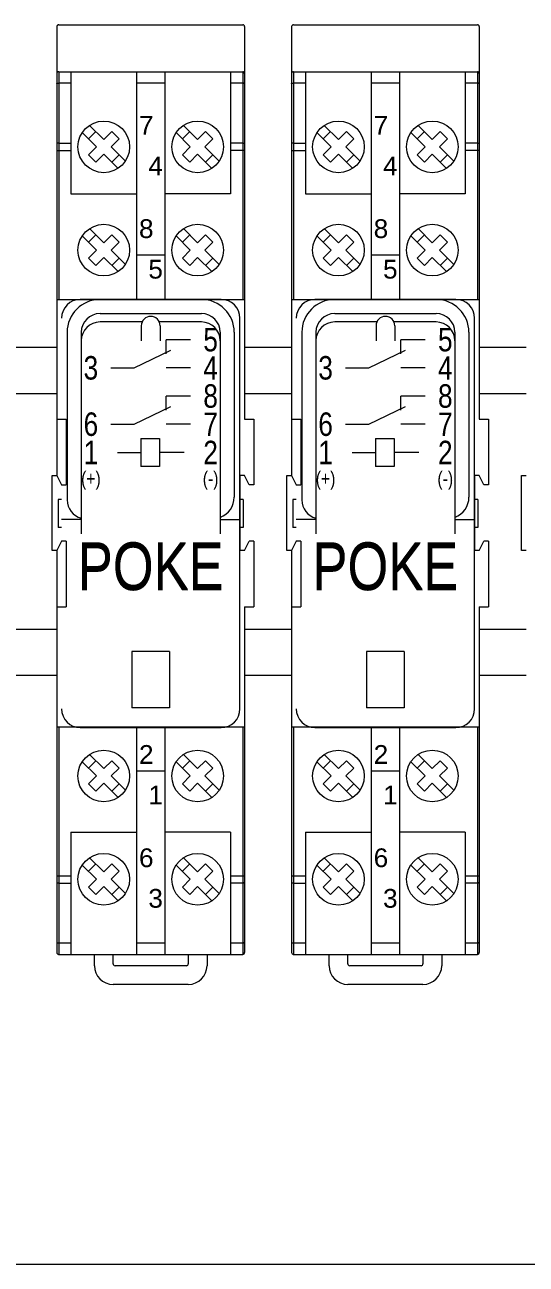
# Model space of a CAD drawing. Header units: millimetres. Extents: x 1359 to 3577, y 1336 to 3557.
# Drawn here: x 2701.5 to 2754.9, y 1899.6 to 2031.5 of the extents above; entities that cross this region are included whole.
import ezdxf

# ---------------------------------------------------------------- set-up
doc = ezdxf.new("R2010")
doc.units = ezdxf.units.MM
doc.layers.add('000-PI-Oprema', color=30, linetype='Continuous', lineweight=5)
doc.layers.add('000-SI-Oprema', color=30, linetype='Continuous', lineweight=0)
doc.layers.add('002-PI-Kabelska kanalica', color=150, linetype='Continuous')
doc.styles.add('NUOVO', font='txt.shx', dxfattribs={"width": 0.8, "height": 0.8})
doc.styles.get("Standard").update_dxf_attribs({"font": 'arial.ttf'})

msp = doc.modelspace()

# ---------------------------------------------------------------- linework, layer by layer
at = {"layer": '000-PI-Oprema', "color": 0, "linetype": 'ByBlock', "lineweight": 0}
for p, q in [((2719.12, 1998), (2716.52, 1998)), ((2716.52, 1996.5), (2716.52, 1998)), ((2744.12, 1998), (2741.52, 1998)), ((2741.52, 1996.5), (2741.52, 1998)), ((2713.12, 1995), (2717.02, 1996.9)), ((2738.12, 1995), (2742.02, 1996.9)), ((2710.62, 1995), (2713.12, 1995)), ((2719.12, 1995), (2716.52, 1995)), ((2735.62, 1995), (2738.12, 1995)), ((2744.12, 1995), (2741.52, 1995)), ((2719.12, 1992), (2716.52, 1992)), ((2716.52, 1990.5), (2716.52, 1992)), ((2744.12, 1992), (2741.52, 1992)), ((2741.52, 1990.5), (2741.52, 1992)), ((2713.12, 1989), (2717.02, 1990.9)), ((2738.12, 1989), (2742.02, 1990.9)), ((2710.62, 1989), (2713.12, 1989)), ((2719.12, 1989), (2716.52, 1989)), ((2735.62, 1989), (2738.12, 1989)), ((2744.12, 1989), (2741.52, 1989)), ((2713.82, 1987.5), (2713.82, 1984.5)), ((2713.82, 1987.5), (2715.82, 1987.5)), ((2715.82, 1987.5), (2715.82, 1984.5)), ((2738.82, 1987.5), (2738.82, 1984.5)), ((2738.82, 1987.5), (2740.82, 1987.5)), ((2740.82, 1987.5), (2740.82, 1984.5)), ((2711.32, 1986), (2713.82, 1986)), ((2718.42, 1986), (2715.82, 1986)), ((2736.32, 1986), (2738.82, 1986)), ((2743.42, 1986), (2740.82, 1986)), ((2715.82, 1984.5), (2713.82, 1984.5)), ((2740.82, 1984.5), (2738.82, 1984.5))]:
    msp.add_line(p, q, dxfattribs=at)
at = {"layer": '000-SI-Oprema', "color": 0, "linetype": 'ByBlock', "lineweight": 0}
for p, q in [((2705.07, 2031.55), (2724.67, 2031.55)), ((2730.07, 2031.55), (2749.67, 2031.55)), ((2704.87, 2031.35), (2704.87, 1983.55)), ((2724.87, 2031.35), (2724.87, 1989.55)), ((2729.87, 2031.35), (2729.87, 1983.55)), ((2749.87, 2031.35), (2749.87, 1989.55)), ((2705.07, 2026.55), (2705.07, 2002.3)), ((2705.07, 2026.55), (2724.67, 2026.55)), ((2706.37, 2026.55), (2706.37, 2013.55)), ((2713.37, 2026.55), (2713.37, 2002.3)), ((2716.37, 2026.55), (2716.37, 2002.3)), ((2723.37, 2026.55), (2723.37, 2013.55)), ((2724.67, 2026.55), (2724.67, 2002.3)), ((2730.07, 2026.55), (2730.07, 2002.3)), ((2730.07, 2026.55), (2749.67, 2026.55)), ((2731.37, 2026.55), (2731.37, 2013.55)), ((2738.37, 2026.55), (2738.37, 2002.3)), ((2741.37, 2026.55), (2741.37, 2002.3)), ((2748.37, 2026.55), (2748.37, 2013.55)), ((2749.67, 2026.55), (2749.67, 2002.3)), ((2706.37, 2025.33), (2705.07, 2025.33)), ((2716.37, 2025.33), (2713.37, 2025.33)), ((2724.67, 2025.33), (2723.37, 2025.33)), ((2731.37, 2025.33), (2730.07, 2025.33)), ((2741.37, 2025.33), (2738.37, 2025.33)), ((2749.67, 2025.33), (2748.37, 2025.33)), ((2708.35, 2020.84), (2709.87, 2019.33)), ((2718.35, 2020.84), (2719.87, 2019.33)), ((2733.35, 2020.84), (2734.87, 2019.33)), ((2743.35, 2020.84), (2744.87, 2019.33)), ((2707.58, 2020.07), (2709.09, 2018.55)), ((2708.24, 2019.4), (2709.02, 2020.18)), ((2709.87, 2019.33), (2710.72, 2020.18)), ((2710.72, 2020.18), (2711.5, 2019.4)), ((2717.58, 2020.07), (2719.09, 2018.55)), ((2718.24, 2019.4), (2719.02, 2020.18)), ((2719.87, 2019.33), (2720.72, 2020.18)), ((2720.72, 2020.18), (2721.5, 2019.4)), ((2732.58, 2020.07), (2734.09, 2018.55)), ((2733.24, 2019.4), (2734.02, 2020.18)), ((2734.87, 2019.33), (2735.72, 2020.18)), ((2735.72, 2020.18), (2736.5, 2019.4)), ((2742.58, 2020.07), (2744.09, 2018.55)), ((2743.24, 2019.4), (2744.02, 2020.18)), ((2744.87, 2019.33), (2745.72, 2020.18)), ((2745.72, 2020.18), (2746.5, 2019.4)), ((2705.07, 2018.96), (2706.37, 2018.96)), ((2708.24, 2017.7), (2709.09, 2018.55)), ((2710.65, 2018.55), (2711.5, 2019.4)), ((2710.65, 2018.55), (2712.17, 2017.03)), ((2718.24, 2017.7), (2719.09, 2018.55)), ((2720.65, 2018.55), (2721.5, 2019.4)), ((2720.65, 2018.55), (2722.17, 2017.03)), ((2724.67, 2018.96), (2723.37, 2018.96)), ((2730.07, 2018.96), (2731.37, 2018.96)), ((2733.24, 2017.7), (2734.09, 2018.55)), ((2735.65, 2018.55), (2736.5, 2019.4)), ((2735.65, 2018.55), (2737.17, 2017.03)), ((2743.24, 2017.7), (2744.09, 2018.55)), ((2745.65, 2018.55), (2746.5, 2019.4)), ((2745.65, 2018.55), (2747.17, 2017.03)), ((2749.67, 2018.96), (2748.37, 2018.96)), ((2704.87, 2018.17), (2706.37, 2018.17)), ((2708.24, 2017.7), (2709.02, 2016.92)), ((2709.02, 2016.92), (2709.87, 2017.77)), ((2709.87, 2017.77), (2711.39, 2016.26)), ((2710.72, 2016.92), (2711.5, 2017.7)), ((2718.24, 2017.7), (2719.02, 2016.92)), ((2719.02, 2016.92), (2719.87, 2017.77)), ((2719.87, 2017.77), (2721.39, 2016.26)), ((2720.72, 2016.92), (2721.5, 2017.7)), ((2724.87, 2018.17), (2723.37, 2018.17)), ((2729.87, 2018.17), (2731.37, 2018.17)), ((2733.24, 2017.7), (2734.02, 2016.92)), ((2734.02, 2016.92), (2734.87, 2017.77)), ((2734.87, 2017.77), (2736.39, 2016.26)), ((2735.72, 2016.92), (2736.5, 2017.7)), ((2743.24, 2017.7), (2744.02, 2016.92)), ((2744.02, 2016.92), (2744.87, 2017.77)), ((2744.87, 2017.77), (2746.39, 2016.26)), ((2745.72, 2016.92), (2746.5, 2017.7)), ((2749.87, 2018.17), (2748.37, 2018.17)), ((2706.37, 2013.55), (2713.37, 2013.55)), ((2723.37, 2013.55), (2716.37, 2013.55)), ((2731.37, 2013.55), (2738.37, 2013.55)), ((2748.37, 2013.55), (2741.37, 2013.55)), ((2707.58, 2009.07), (2709.09, 2007.55)), ((2708.24, 2008.4), (2709.02, 2009.18)), ((2708.35, 2009.84), (2709.87, 2008.33)), ((2709.87, 2008.33), (2710.72, 2009.18)), ((2710.72, 2009.18), (2711.5, 2008.4)), ((2717.58, 2009.07), (2719.09, 2007.55)), ((2718.24, 2008.4), (2719.02, 2009.18)), ((2718.35, 2009.84), (2719.87, 2008.33)), ((2719.87, 2008.33), (2720.72, 2009.18)), ((2720.72, 2009.18), (2721.5, 2008.4)), ((2732.58, 2009.07), (2734.09, 2007.55)), ((2733.24, 2008.4), (2734.02, 2009.18)), ((2733.35, 2009.84), (2734.87, 2008.33)), ((2734.87, 2008.33), (2735.72, 2009.18)), ((2735.72, 2009.18), (2736.5, 2008.4)), ((2742.58, 2009.07), (2744.09, 2007.55)), ((2743.24, 2008.4), (2744.02, 2009.18)), ((2743.35, 2009.84), (2744.87, 2008.33)), ((2744.87, 2008.33), (2745.72, 2009.18)), ((2745.72, 2009.18), (2746.5, 2008.4)), ((2710.65, 2007.55), (2711.5, 2008.4)), ((2720.65, 2007.55), (2721.5, 2008.4)), ((2735.65, 2007.55), (2736.5, 2008.4)), ((2745.65, 2007.55), (2746.5, 2008.4)), ((2708.24, 2006.7), (2709.09, 2007.55)), ((2708.24, 2006.7), (2709.02, 2005.92)), ((2709.02, 2005.92), (2709.87, 2006.77)), ((2709.87, 2006.77), (2711.39, 2005.26)), ((2710.65, 2007.55), (2712.17, 2006.03)), ((2710.72, 2005.92), (2711.5, 2006.7)), ((2716.37, 2007.03), (2713.37, 2007.03)), ((2718.24, 2006.7), (2719.09, 2007.55)), ((2718.24, 2006.7), (2719.02, 2005.92)), ((2719.02, 2005.92), (2719.87, 2006.77)), ((2719.87, 2006.77), (2721.39, 2005.26)), ((2720.65, 2007.55), (2722.17, 2006.03)), ((2720.72, 2005.92), (2721.5, 2006.7)), ((2733.24, 2006.7), (2734.09, 2007.55)), ((2733.24, 2006.7), (2734.02, 2005.92)), ((2734.02, 2005.92), (2734.87, 2006.77)), ((2734.87, 2006.77), (2736.39, 2005.26)), ((2735.65, 2007.55), (2737.17, 2006.03)), ((2735.72, 2005.92), (2736.5, 2006.7)), ((2741.37, 2007.03), (2738.37, 2007.03)), ((2743.24, 2006.7), (2744.09, 2007.55)), ((2743.24, 2006.7), (2744.02, 2005.92)), ((2744.02, 2005.92), (2744.87, 2006.77)), ((2744.87, 2006.77), (2746.39, 2005.26)), ((2745.65, 2007.55), (2747.17, 2006.03)), ((2745.72, 2005.92), (2746.5, 2006.7)), ((2704.87, 2002.3), (2724.87, 2002.3)), ((2722.37, 2002.3), (2707.37, 2002.3)), ((2722.37, 2002.3), (2707.37, 2002.3)), ((2709.47, 2002.3), (2720.27, 2002.3)), ((2709.47, 2002.3), (2720.27, 2002.3)), ((2729.87, 2002.3), (2749.87, 2002.3)), ((2747.37, 2002.3), (2732.37, 2002.3)), ((2747.37, 2002.3), (2732.37, 2002.3)), ((2734.47, 2002.3), (2745.27, 2002.3)), ((2734.47, 2002.3), (2745.27, 2002.3)), ((2709.47, 2000.8), (2720.27, 2000.8)), ((2713.95, 1999.9), (2709.47, 1999.9)), ((2720.27, 1999.9), (2715.79, 1999.9)), ((2724.37, 1958.7), (2724.37, 2000.3)), ((2724.37, 1958.7), (2724.37, 2000.3)), ((2734.47, 2000.8), (2745.27, 2000.8)), ((2738.95, 1999.9), (2734.47, 1999.9)), ((2745.27, 1999.9), (2740.79, 1999.9)), ((2749.37, 1958.7), (2749.37, 2000.3)), ((2749.37, 1958.7), (2749.37, 2000.3)), ((2705.97, 1998.8), (2705.97, 1980.95)), ((2707.47, 1998.8), (2707.47, 1980.95)), ((2713.87, 1999.5), (2713.87, 1997.9)), ((2715.87, 1999.5), (2715.87, 1997.9)), ((2722.27, 1998.8), (2722.27, 1981.25)), ((2723.77, 1998.8), (2723.77, 1981.25)), ((2730.97, 1998.8), (2730.97, 1980.95)), ((2732.47, 1998.8), (2732.47, 1980.95)), ((2738.87, 1999.5), (2738.87, 1997.9)), ((2740.87, 1999.5), (2740.87, 1997.9)), ((2747.27, 1998.8), (2747.27, 1981.25)), ((2748.77, 1998.8), (2748.77, 1981.25)), ((2707.47, 1997.9), (2707.47, 1977.35)), ((2722.27, 1997.9), (2722.27, 1977.35)), ((2732.47, 1997.9), (2732.47, 1977.35)), ((2747.27, 1997.9), (2747.27, 1977.35)), ((2704.87, 1989.55), (2705.87, 1989.55)), ((2705.87, 1989.55), (2705.87, 1982.55)), ((2724.87, 1989.55), (2725.87, 1989.55)), ((2725.87, 1989.55), (2725.87, 1982.55)), ((2729.87, 1989.55), (2730.87, 1989.55)), ((2730.87, 1989.55), (2730.87, 1982.55)), ((2749.87, 1989.55), (2750.87, 1989.55)), ((2750.87, 1989.55), (2750.87, 1982.55)), ((2704.37, 1975.55), (2704.37, 1983.55)), ((2704.37, 1983.55), (2704.87, 1983.55)), ((2704.87, 1983.55), (2705.37, 1982.55)), ((2705.37, 1982.55), (2705.87, 1982.55)), ((2724.37, 1983.55), (2724.37, 1975.55)), ((2724.87, 1983.55), (2724.37, 1983.55)), ((2725.37, 1982.55), (2724.87, 1983.55)), ((2725.87, 1982.55), (2725.37, 1982.55)), ((2729.37, 1975.55), (2729.37, 1983.55)), ((2729.37, 1983.55), (2729.87, 1983.55)), ((2729.87, 1983.55), (2730.37, 1982.55)), ((2730.37, 1982.55), (2730.87, 1982.55)), ((2749.37, 1983.55), (2749.37, 1975.55)), ((2749.87, 1983.55), (2749.37, 1983.55)), ((2750.37, 1982.55), (2749.87, 1983.55)), ((2750.87, 1982.55), (2750.37, 1982.55)), ((2754.37, 1975.55), (2754.37, 1983.55)), ((2754.37, 1983.55), (2754.87, 1983.55)), ((2705.02, 1981), (2705.02, 1978)), ((2705.37, 1981), (2705.02, 1981)), ((2705.02, 1981), (2705.02, 1978)), ((2705.37, 1981), (2705.02, 1981)), ((2724.72, 1981), (2724.37, 1981)), ((2724.72, 1981), (2724.37, 1981)), ((2724.72, 1981), (2724.72, 1978)), ((2724.72, 1981), (2724.72, 1978)), ((2730.02, 1981), (2730.02, 1978)), ((2730.37, 1981), (2730.02, 1981)), ((2730.02, 1981), (2730.02, 1978)), ((2730.37, 1981), (2730.02, 1981)), ((2749.72, 1981), (2749.37, 1981)), ((2749.72, 1981), (2749.37, 1981)), ((2749.72, 1981), (2749.72, 1978)), ((2749.72, 1981), (2749.72, 1978)), ((2707.47, 1978.85), (2705.37, 1978.85)), ((2722.27, 1978.85), (2724.37, 1978.85)), ((2732.47, 1978.85), (2730.37, 1978.85)), ((2747.27, 1978.85), (2749.37, 1978.85)), ((2705.37, 1978), (2705.02, 1978)), ((2705.37, 1978), (2705.02, 1978)), ((2724.72, 1978), (2724.37, 1978)), ((2724.72, 1978), (2724.37, 1978)), ((2730.37, 1978), (2730.02, 1978)), ((2730.37, 1978), (2730.02, 1978)), ((2749.72, 1978), (2749.37, 1978)), ((2749.72, 1978), (2749.37, 1978)), ((2705.37, 1976.55), (2704.87, 1975.55)), ((2705.87, 1976.55), (2705.37, 1976.55)), ((2705.87, 1976.55), (2705.87, 1969.55)), ((2724.87, 1975.55), (2725.37, 1976.55)), ((2725.87, 1976.55), (2725.37, 1976.55)), ((2725.87, 1976.55), (2725.87, 1969.55)), ((2730.37, 1976.55), (2729.87, 1975.55)), ((2730.87, 1976.55), (2730.37, 1976.55)), ((2730.87, 1976.55), (2730.87, 1969.55)), ((2749.87, 1975.55), (2750.37, 1976.55)), ((2750.87, 1976.55), (2750.37, 1976.55)), ((2750.87, 1976.55), (2750.87, 1969.55)), ((2704.87, 1975.55), (2704.37, 1975.55)), ((2704.87, 1975.55), (2704.87, 1932.75)), ((2724.87, 1975.55), (2724.37, 1975.55)), ((2729.87, 1975.55), (2729.37, 1975.55)), ((2729.87, 1975.55), (2729.87, 1932.75)), ((2749.87, 1975.55), (2749.37, 1975.55)), ((2754.87, 1975.55), (2754.37, 1975.55)), ((2704.87, 1969.55), (2705.87, 1969.55)), ((2724.87, 1969.55), (2724.87, 1932.75)), ((2724.87, 1969.55), (2725.87, 1969.55)), ((2729.87, 1969.55), (2730.87, 1969.55)), ((2749.87, 1969.55), (2749.87, 1932.75)), ((2749.87, 1969.55), (2750.87, 1969.55)), ((2716.87, 1964.8), (2712.87, 1964.8)), ((2712.87, 1964.8), (2712.87, 1958.8)), ((2716.87, 1964.8), (2716.87, 1958.8)), ((2741.87, 1964.8), (2737.87, 1964.8)), ((2737.87, 1964.8), (2737.87, 1958.8)), ((2741.87, 1964.8), (2741.87, 1958.8)), ((2716.87, 1958.8), (2712.87, 1958.8)), ((2741.87, 1958.8), (2737.87, 1958.8)), ((2704.87, 1956.8), (2724.87, 1956.8)), ((2705.07, 1956.8), (2705.07, 1932.55)), ((2707.37, 1956.7), (2722.37, 1956.7)), ((2707.37, 1956.7), (2722.37, 1956.7)), ((2713.37, 1956.8), (2713.37, 1932.55)), ((2716.37, 1956.8), (2716.37, 1932.55)), ((2724.67, 1956.8), (2724.67, 1932.55)), ((2729.87, 1956.8), (2749.87, 1956.8)), ((2730.07, 1956.8), (2730.07, 1932.55)), ((2732.37, 1956.7), (2747.37, 1956.7)), ((2732.37, 1956.7), (2747.37, 1956.7)), ((2738.37, 1956.8), (2738.37, 1932.55)), ((2741.37, 1956.8), (2741.37, 1932.55)), ((2749.67, 1956.8), (2749.67, 1932.55)), ((2708.35, 1953.84), (2709.87, 1952.33)), ((2718.35, 1953.84), (2719.87, 1952.33)), ((2733.35, 1953.84), (2734.87, 1952.33)), ((2743.35, 1953.84), (2744.87, 1952.33)), ((2707.58, 1953.07), (2709.09, 1951.55)), ((2708.24, 1952.4), (2709.02, 1953.18)), ((2709.87, 1952.33), (2710.72, 1953.18)), ((2710.65, 1951.55), (2711.5, 1952.4)), ((2710.72, 1953.18), (2711.5, 1952.4)), ((2717.58, 1953.07), (2719.09, 1951.55)), ((2718.24, 1952.4), (2719.02, 1953.18)), ((2719.87, 1952.33), (2720.72, 1953.18)), ((2720.65, 1951.55), (2721.5, 1952.4)), ((2720.72, 1953.18), (2721.5, 1952.4)), ((2732.58, 1953.07), (2734.09, 1951.55)), ((2733.24, 1952.4), (2734.02, 1953.18)), ((2734.87, 1952.33), (2735.72, 1953.18)), ((2735.65, 1951.55), (2736.5, 1952.4)), ((2735.72, 1953.18), (2736.5, 1952.4)), ((2742.58, 1953.07), (2744.09, 1951.55)), ((2743.24, 1952.4), (2744.02, 1953.18)), ((2744.87, 1952.33), (2745.72, 1953.18)), ((2745.65, 1951.55), (2746.5, 1952.4)), ((2745.72, 1953.18), (2746.5, 1952.4)), ((2708.24, 1950.7), (2709.09, 1951.55)), ((2710.65, 1951.55), (2712.17, 1950.03)), ((2716.37, 1952.07), (2713.37, 1952.07)), ((2718.24, 1950.7), (2719.09, 1951.55)), ((2720.65, 1951.55), (2722.17, 1950.03)), ((2733.24, 1950.7), (2734.09, 1951.55)), ((2735.65, 1951.55), (2737.17, 1950.03)), ((2741.37, 1952.07), (2738.37, 1952.07)), ((2743.24, 1950.7), (2744.09, 1951.55)), ((2745.65, 1951.55), (2747.17, 1950.03)), ((2708.24, 1950.7), (2709.02, 1949.92)), ((2709.02, 1949.92), (2709.87, 1950.77)), ((2709.87, 1950.77), (2711.39, 1949.26)), ((2710.72, 1949.92), (2711.5, 1950.7)), ((2718.24, 1950.7), (2719.02, 1949.92)), ((2719.02, 1949.92), (2719.87, 1950.77)), ((2719.87, 1950.77), (2721.39, 1949.26)), ((2720.72, 1949.92), (2721.5, 1950.7)), ((2733.24, 1950.7), (2734.02, 1949.92)), ((2734.02, 1949.92), (2734.87, 1950.77)), ((2734.87, 1950.77), (2736.39, 1949.26)), ((2735.72, 1949.92), (2736.5, 1950.7)), ((2743.24, 1950.7), (2744.02, 1949.92)), ((2744.02, 1949.92), (2744.87, 1950.77)), ((2744.87, 1950.77), (2746.39, 1949.26)), ((2745.72, 1949.92), (2746.5, 1950.7)), ((2706.37, 1945.55), (2706.37, 1932.55)), ((2706.37, 1945.55), (2713.37, 1945.55)), ((2723.37, 1945.55), (2716.37, 1945.55)), ((2723.37, 1945.55), (2723.37, 1932.55)), ((2731.37, 1945.55), (2731.37, 1932.55)), ((2731.37, 1945.55), (2738.37, 1945.55)), ((2748.37, 1945.55), (2741.37, 1945.55)), ((2748.37, 1945.55), (2748.37, 1932.55)), ((2707.58, 1942.07), (2709.09, 1940.55)), ((2708.24, 1941.4), (2709.02, 1942.18)), ((2708.35, 1942.84), (2709.87, 1941.33)), ((2709.87, 1941.33), (2710.72, 1942.18)), ((2710.72, 1942.18), (2711.5, 1941.4)), ((2717.58, 1942.07), (2719.09, 1940.55)), ((2718.24, 1941.4), (2719.02, 1942.18)), ((2718.35, 1942.84), (2719.87, 1941.33)), ((2719.87, 1941.33), (2720.72, 1942.18)), ((2720.72, 1942.18), (2721.5, 1941.4)), ((2732.58, 1942.07), (2734.09, 1940.55)), ((2733.24, 1941.4), (2734.02, 1942.18)), ((2733.35, 1942.84), (2734.87, 1941.33)), ((2734.87, 1941.33), (2735.72, 1942.18)), ((2735.72, 1942.18), (2736.5, 1941.4)), ((2742.58, 1942.07), (2744.09, 1940.55)), ((2743.24, 1941.4), (2744.02, 1942.18)), ((2743.35, 1942.84), (2744.87, 1941.33)), ((2744.87, 1941.33), (2745.72, 1942.18)), ((2745.72, 1942.18), (2746.5, 1941.4)), ((2704.87, 1940.93), (2706.37, 1940.93)), ((2708.24, 1939.7), (2709.09, 1940.55)), ((2710.65, 1940.55), (2711.5, 1941.4)), ((2710.65, 1940.55), (2712.17, 1939.03)), ((2718.24, 1939.7), (2719.09, 1940.55)), ((2720.65, 1940.55), (2721.5, 1941.4)), ((2720.65, 1940.55), (2722.17, 1939.03)), ((2723.37, 1940.93), (2724.87, 1940.93)), ((2729.87, 1940.93), (2731.37, 1940.93)), ((2733.24, 1939.7), (2734.09, 1940.55)), ((2735.65, 1940.55), (2736.5, 1941.4)), ((2735.65, 1940.55), (2737.17, 1939.03)), ((2743.24, 1939.7), (2744.09, 1940.55)), ((2745.65, 1940.55), (2746.5, 1941.4)), ((2745.65, 1940.55), (2747.17, 1939.03)), ((2748.37, 1940.93), (2749.87, 1940.93)), ((2705.07, 1940.14), (2706.37, 1940.14)), ((2708.24, 1939.7), (2709.02, 1938.92)), ((2709.02, 1938.92), (2709.87, 1939.77)), ((2709.87, 1939.77), (2711.39, 1938.26)), ((2710.72, 1938.92), (2711.5, 1939.7)), ((2718.24, 1939.7), (2719.02, 1938.92)), ((2719.02, 1938.92), (2719.87, 1939.77)), ((2719.87, 1939.77), (2721.39, 1938.26)), ((2720.72, 1938.92), (2721.5, 1939.7)), ((2724.67, 1940.14), (2723.37, 1940.14)), ((2730.07, 1940.14), (2731.37, 1940.14)), ((2733.24, 1939.7), (2734.02, 1938.92)), ((2734.02, 1938.92), (2734.87, 1939.77)), ((2734.87, 1939.77), (2736.39, 1938.26)), ((2735.72, 1938.92), (2736.5, 1939.7)), ((2743.24, 1939.7), (2744.02, 1938.92)), ((2744.02, 1938.92), (2744.87, 1939.77)), ((2744.87, 1939.77), (2746.39, 1938.26)), ((2745.72, 1938.92), (2746.5, 1939.7)), ((2749.67, 1940.14), (2748.37, 1940.14)), ((2706.37, 1933.76), (2705.07, 1933.76)), ((2716.37, 1933.76), (2713.37, 1933.76)), ((2724.67, 1933.76), (2723.37, 1933.76)), ((2731.37, 1933.76), (2730.07, 1933.76)), ((2741.37, 1933.76), (2738.37, 1933.76)), ((2749.67, 1933.76), (2748.37, 1933.76)), ((2708.87, 1931.35), (2708.87, 1932.55)), ((2710.87, 1931.55), (2710.87, 1932.55)), ((2718.87, 1932.55), (2718.87, 1931.55)), ((2720.87, 1932.55), (2720.87, 1931.35)), ((2733.87, 1931.35), (2733.87, 1932.55)), ((2735.87, 1931.55), (2735.87, 1932.55)), ((2743.87, 1932.55), (2743.87, 1931.55)), ((2745.87, 1932.55), (2745.87, 1931.35)), ((2718.67, 1931.35), (2711.07, 1931.35)), ((2743.67, 1931.35), (2736.07, 1931.35)), ((2718.87, 1929.35), (2710.87, 1929.35)), ((2743.87, 1929.35), (2735.87, 1929.35))]:
    msp.add_line(p, q, dxfattribs=at)
for points in [[(2704.87, 2025.26), (2704.87, 2025.27), (2704.88, 2025.28), (2704.89, 2025.29), (2704.9, 2025.3), (2704.91, 2025.3), (2704.93, 2025.31), (2704.95, 2025.32), (2704.97, 2025.32), (2704.99, 2025.33), (2705.02, 2025.33), (2705.05, 2025.33), (2705.07, 2025.33)], [(2724.87, 2025.26), (2724.87, 2025.27), (2724.86, 2025.28), (2724.86, 2025.29), (2724.84, 2025.3), (2724.83, 2025.3), (2724.81, 2025.31), (2724.79, 2025.32), (2724.77, 2025.32), (2724.75, 2025.33), (2724.72, 2025.33), (2724.7, 2025.33), (2724.67, 2025.33)], [(2729.87, 2025.26), (2729.87, 2025.27), (2729.88, 2025.28), (2729.89, 2025.29), (2729.9, 2025.3), (2729.91, 2025.3), (2729.93, 2025.31), (2729.95, 2025.32), (2729.97, 2025.32), (2729.99, 2025.33), (2730.02, 2025.33), (2730.05, 2025.33), (2730.07, 2025.33)], [(2749.87, 2025.26), (2749.87, 2025.27), (2749.86, 2025.28), (2749.86, 2025.29), (2749.84, 2025.3), (2749.83, 2025.3), (2749.81, 2025.31), (2749.79, 2025.32), (2749.77, 2025.32), (2749.75, 2025.33), (2749.72, 2025.33), (2749.7, 2025.33), (2749.67, 2025.33)], [(2705.07, 2018.96), (2705.05, 2018.96), (2705.02, 2018.95), (2704.99, 2018.95), (2704.97, 2018.95), (2704.95, 2018.94), (2704.93, 2018.93), (2704.91, 2018.93), (2704.9, 2018.92), (2704.89, 2018.91), (2704.88, 2018.9), (2704.87, 2018.89), (2704.87, 2018.88)], [(2724.67, 2018.96), (2724.7, 2018.96), (2724.72, 2018.95), (2724.75, 2018.95), (2724.77, 2018.95), (2724.79, 2018.94), (2724.81, 2018.93), (2724.83, 2018.93), (2724.84, 2018.92), (2724.86, 2018.91), (2724.86, 2018.9), (2724.87, 2018.89), (2724.87, 2018.88)], [(2730.07, 2018.96), (2730.05, 2018.96), (2730.02, 2018.95), (2729.99, 2018.95), (2729.97, 2018.95), (2729.95, 2018.94), (2729.93, 2018.93), (2729.91, 2018.93), (2729.9, 2018.92), (2729.89, 2018.91), (2729.88, 2018.9), (2729.87, 2018.89), (2729.87, 2018.88)], [(2749.67, 2018.96), (2749.7, 2018.96), (2749.72, 2018.95), (2749.75, 2018.95), (2749.77, 2018.95), (2749.79, 2018.94), (2749.81, 2018.93), (2749.83, 2018.93), (2749.84, 2018.92), (2749.86, 2018.91), (2749.86, 2018.9), (2749.87, 2018.89), (2749.87, 2018.88)], [(2705.07, 1940.14), (2705.05, 1940.14), (2705.02, 1940.14), (2704.99, 1940.15), (2704.97, 1940.15), (2704.95, 1940.16), (2704.93, 1940.16), (2704.91, 1940.17), (2704.9, 1940.18), (2704.89, 1940.19), (2704.88, 1940.2), (2704.87, 1940.21), (2704.87, 1940.22)], [(2724.87, 1940.22), (2724.87, 1940.21), (2724.86, 1940.2), (2724.86, 1940.19), (2724.84, 1940.18), (2724.83, 1940.17), (2724.81, 1940.16), (2724.79, 1940.16), (2724.77, 1940.15), (2724.75, 1940.15), (2724.72, 1940.14), (2724.7, 1940.14), (2724.67, 1940.14)], [(2730.07, 1940.14), (2730.05, 1940.14), (2730.02, 1940.14), (2729.99, 1940.15), (2729.97, 1940.15), (2729.95, 1940.16), (2729.93, 1940.16), (2729.91, 1940.17), (2729.9, 1940.18), (2729.89, 1940.19), (2729.88, 1940.2), (2729.87, 1940.21), (2729.87, 1940.22)], [(2749.87, 1940.22), (2749.87, 1940.21), (2749.86, 1940.2), (2749.86, 1940.19), (2749.84, 1940.18), (2749.83, 1940.17), (2749.81, 1940.16), (2749.79, 1940.16), (2749.77, 1940.15), (2749.75, 1940.15), (2749.72, 1940.14), (2749.7, 1940.14), (2749.67, 1940.14)], [(2704.87, 1933.84), (2704.87, 1933.83), (2704.88, 1933.82), (2704.89, 1933.81), (2704.9, 1933.8), (2704.91, 1933.8), (2704.93, 1933.79), (2704.95, 1933.78), (2704.97, 1933.78), (2704.99, 1933.77), (2705.02, 1933.77), (2705.05, 1933.77), (2705.07, 1933.76)], [(2724.67, 1933.76), (2724.7, 1933.77), (2724.72, 1933.77), (2724.75, 1933.77), (2724.77, 1933.78), (2724.79, 1933.78), (2724.81, 1933.79), (2724.83, 1933.8), (2724.84, 1933.8), (2724.86, 1933.81), (2724.86, 1933.82), (2724.87, 1933.83), (2724.87, 1933.84)], [(2729.87, 1933.84), (2729.87, 1933.83), (2729.88, 1933.82), (2729.89, 1933.81), (2729.9, 1933.8), (2729.91, 1933.8), (2729.93, 1933.79), (2729.95, 1933.78), (2729.97, 1933.78), (2729.99, 1933.77), (2730.02, 1933.77), (2730.05, 1933.77), (2730.07, 1933.76)], [(2749.67, 1933.76), (2749.7, 1933.77), (2749.72, 1933.77), (2749.75, 1933.77), (2749.77, 1933.78), (2749.79, 1933.78), (2749.81, 1933.79), (2749.83, 1933.8), (2749.84, 1933.8), (2749.86, 1933.81), (2749.86, 1933.82), (2749.87, 1933.83), (2749.87, 1933.84)]]:
    msp.add_lwpolyline(points, dxfattribs=at)
at = {"layer": '000-SI-Oprema', "color": 0, "linetype": 'ByBlock', "lineweight": 0, "ltscale": 0.25}
for points in [[(2705.04, 1932.55), (2724.67, 1932.55)], [(2730.04, 1932.55), (2749.67, 1932.55)]]:
    msp.add_lwpolyline(points, dxfattribs=at)
at = {"layer": '000-SI-Oprema', "color": 0, "linetype": 'ByBlock', "lineweight": 0}
for centre in [(2709.87, 2018.55), (2719.87, 2018.55), (2734.87, 2018.55), (2744.87, 2018.55), (2709.87, 2007.55), (2719.87, 2007.55), (2734.87, 2007.55), (2744.87, 2007.55), (2709.87, 1951.55), (2719.87, 1951.55), (2734.87, 1951.55), (2744.87, 1951.55), (2709.87, 1940.55), (2719.87, 1940.55), (2734.87, 1940.55), (2744.87, 1940.55)]:
    msp.add_circle(centre, 2.75, dxfattribs=at)
for centre, radius, start, end in [((2705.07, 2031.35), 0.2, 90, 180), ((2724.67, 2031.35), 0.2, 0, 90), ((2730.07, 2031.35), 0.2, 90, 180), ((2749.67, 2031.35), 0.2, 0, 90), ((2705.07, 2026.35), 0.2, 90, 180), ((2724.67, 2026.35), 0.2, 0, 90), ((2730.07, 2026.35), 0.2, 90, 180), ((2749.67, 2026.35), 0.2, 0, 90), ((2707.37, 2000.3), 2, 90, 180), ((2707.37, 2000.3), 2, 90, 180), ((2709.47, 1998.8), 3.5, 90, 180), ((2720.27, 1998.8), 3.5, 0, 90), ((2722.37, 2000.3), 2, 0, 90), ((2722.37, 2000.3), 2, 0, 90), ((2732.37, 2000.3), 2, 90, 180), ((2732.37, 2000.3), 2, 90, 180), ((2734.47, 1998.8), 3.5, 90, 180), ((2745.27, 1998.8), 3.5, 0, 90), ((2747.37, 2000.3), 2, 0, 90), ((2747.37, 2000.3), 2, 0, 90), ((2709.47, 1998.8), 2, 90, 180), ((2709.47, 1997.9), 2, 90, 180), ((2714.87, 1999.5), 1, 0, 180), ((2720.27, 1998.8), 2, 0, 90), ((2720.27, 1997.9), 2, 0, 90), ((2734.47, 1998.8), 2, 90, 180), ((2734.47, 1997.9), 2, 90, 180), ((2739.87, 1999.5), 1, 0, 180), ((2745.27, 1998.8), 2, 0, 90), ((2745.27, 1997.9), 2, 0, 90), ((2721.47, 1981.25), 2.3, 290.3544, 0), ((2746.47, 1981.25), 2.3, 290.3544, 0), ((2707.97, 1980.95), 2, 180, 255.5225), ((2732.97, 1980.95), 2, 180, 255.5225), ((2707.37, 1958.7), 2, 180, 270), ((2707.37, 1958.7), 2, 180, 270), ((2722.37, 1958.7), 2, 270, 0), ((2722.37, 1958.7), 2, 270, 0), ((2732.37, 1958.7), 2, 180, 270), ((2732.37, 1958.7), 2, 180, 270), ((2747.37, 1958.7), 2, 270, 0), ((2747.37, 1958.7), 2, 270, 0), ((2705.07, 1932.75), 0.2, 180, 270), ((2724.67, 1932.75), 0.2, 270, 0), ((2730.07, 1932.75), 0.2, 180, 270), ((2749.67, 1932.75), 0.2, 270, 0), ((2710.87, 1931.35), 2, 180, 270), ((2711.07, 1931.55), 0.2, 180, 270), ((2718.67, 1931.55), 0.2, 270, 0), ((2718.87, 1931.35), 2, 270, 0), ((2735.87, 1931.35), 2, 180, 270), ((2736.07, 1931.55), 0.2, 180, 270), ((2743.67, 1931.55), 0.2, 270, 0), ((2743.87, 1931.35), 2, 270, 0)]:
    msp.add_arc(centre, radius, start, end, dxfattribs=at)
at = {"layer": '002-PI-Kabelska kanalica', "color": 0, "linetype": 'ByBlock', "lineweight": 0, "ltscale": 0.25}
for p, q in [((2699.87, 1997.21), (2704.87, 1997.21)), ((2724.87, 1997.21), (2729.87, 1997.21)), ((2749.87, 1997.21), (2754.87, 1997.21)), ((2699.87, 1992.3), (2704.87, 1992.3)), ((2724.87, 1992.3), (2729.87, 1992.3)), ((2749.87, 1992.3), (2754.87, 1992.3)), ((2699.87, 1967.2), (2704.87, 1967.2)), ((2724.87, 1967.2), (2729.87, 1967.2)), ((2749.87, 1967.2), (2754.87, 1967.2)), ((2699.87, 1962.29), (2704.87, 1962.29)), ((2724.87, 1962.29), (2729.87, 1962.29)), ((2749.87, 1962.29), (2754.87, 1962.29))]:
    msp.add_line(p, q, dxfattribs=at)
at = {"layer": '002-PI-Kabelska kanalica', "color": 0, "linetype": 'ByBlock', "lineweight": 0}
msp.add_line((2516.57, 1899.56), (3331.57, 1899.56), dxfattribs=at)

# ---------------------------------------------------------------- texts
at = {"layer": '000-PI-Oprema', "color": 0, "linetype": 'ByBlock', "lineweight": 0, "attachment_point": 5, "style": 'NUOVO'}
for s, width, heights, insert, char_height in [('{\\fArial|b0|i0|c238|p34;5}', 4.25, [2.89], (2721.25, 1998), 2.5), ('{\\fArial|b0|i0|c238|p34;5}', 4.25, [2.89], (2746.25, 1998), 2.5), ('{\\fArial|b0|i0|c238|p34;3}', 4.25, [2.89], (2708.5, 1995), 2.5), ('{\\fArial|b0|i0|c238|p34;4}', 4.25, [2.89], (2721.25, 1995), 2.5), ('{\\fArial|b0|i0|c238|p34;3}', 4.25, [2.89], (2733.5, 1995), 2.5), ('{\\fArial|b0|i0|c238|p34;4}', 4.25, [2.89], (2746.25, 1995), 2.5), ('{\\fArial|b0|i0|c238|p34;8}', 4.25, [2.89], (2721.25, 1992), 2.5), ('{\\fArial|b0|i0|c238|p34;8}', 4.25, [2.89], (2746.25, 1992), 2.5), ('{\\fArial|b0|i0|c238|p34;6}', 4.25, [2.89], (2708.5, 1989), 2.5), ('{\\fArial|b0|i0|c238|p34;7}', 4.25, [2.89], (2721.25, 1989), 2.5), ('{\\fArial|b0|i0|c238|p34;6}', 4.25, [2.89], (2733.5, 1989), 2.5), ('{\\fArial|b0|i0|c238|p34;7}', 4.25, [2.89], (2746.25, 1989), 2.5), ('{\\fArial|b0|i0|c238|p34;1}', 4.25, [2.89], (2708.5, 1986), 2.5), ('{\\fArial|b0|i0|c238|p34;2}', 4.25, [2.89], (2721.25, 1986), 2.5), ('{\\fArial|b0|i0|c238|p34;1}', 4.25, [2.89], (2733.5, 1986), 2.5), ('{\\fArial|b0|i0|c238|p34;2}', 4.25, [2.89], (2746.25, 1986), 2.5), ('{\\fArial|b0|i0|c238|p34;(+)}', 4.25, [2.89], (2708.5, 1983), 1.5), ('{\\fArial|b0|i0|c238|p34;(-)}', 4.25, [2.89], (2721.25, 1983), 1.5), ('{\\fArial|b0|i0|c238|p34;(+)}', 4.25, [2.89], (2733.5, 1983), 1.5), ('{\\fArial|b0|i0|c238|p34;(-)}', 4.25, [2.89], (2746.25, 1983), 1.5), ('{\\fArial|b0|i0|c238|p34;POK\\fArial|b0|i0|c0|p34;E}', 17, [0], (2714.87, 1973.9), 5), ('{\\fArial|b0|i0|c238|p34;POK\\fArial|b0|i0|c0|p34;E}', 17, [0], (2739.87, 1973.9), 5)]:
    msp.add_mtext_dynamic_manual_height_columns(s, width=width, gutter_width=4, heights=heights, dxfattribs=dict(at, insert=insert, char_height=char_height))
at = {"layer": '000-SI-Oprema', "color": 0, "linetype": 'ByBlock', "lineweight": 0, "char_height": 1.9995, "width": 2.5471}
for s, insert, attachment_point in [('{\\fArial|b0|i0|c0|p34;7}', (2713.62, 2021.84), 1), ('{\\fArial|b0|i0|c0|p34;7}', (2738.62, 2021.84), 1), ('{\\fArial|b0|i0|c0|p34;4}', (2716.17, 2017.52), 3), ('{\\fArial|b0|i0|c0|p34;4}', (2741.17, 2017.52), 3), ('{\\fArial|b0|i0|c0|p34;8}', (2713.62, 2010.84), 1), ('{\\fArial|b0|i0|c0|p34;8}', (2738.62, 2010.84), 1), ('{\\fArial|b0|i0|c0|p34;5}', (2716.17, 2006.52), 3), ('{\\fArial|b0|i0|c0|p34;5}', (2741.17, 2006.52), 3), ('{\\fArial|b0|i0|c0|p34;2}', (2713.62, 1954.84), 1), ('{\\fArial|b0|i0|c0|p34;2}', (2738.62, 1954.84), 1), ('{\\fArial|b0|i0|c0|p34;1}', (2716.17, 1950.52), 3), ('{\\fArial|b0|i0|c0|p34;1}', (2741.17, 1950.52), 3), ('{\\fArial|b0|i0|c0|p34;6}', (2713.62, 1943.84), 1), ('{\\fArial|b0|i0|c0|p34;6}', (2738.62, 1943.84), 1), ('{\\fArial|b0|i0|c0|p34;3}', (2716.17, 1939.52), 3), ('{\\fArial|b0|i0|c0|p34;3}', (2741.17, 1939.52), 3)]:
    msp.add_mtext(s, dxfattribs=dict(at, insert=insert, attachment_point=attachment_point))
at = {"layer": '000-SI-Oprema', "color": 0, "linetype": 'ByBlock', "lineweight": 0, "char_height": 5, "attachment_point": 5, "style": 'NUOVO'}
for insert in [(2714.87, 1973.8), (2739.87, 1973.8)]:
    msp.add_mtext_dynamic_manual_height_columns('{\\fArial|b0|i0|c238|p34;POK\\fArial|b0|i0|c0|p34;E}', width=17, gutter_width=4, heights=[0], dxfattribs=dict(at, insert=insert))

doc.saveas('drawing.dxf')
